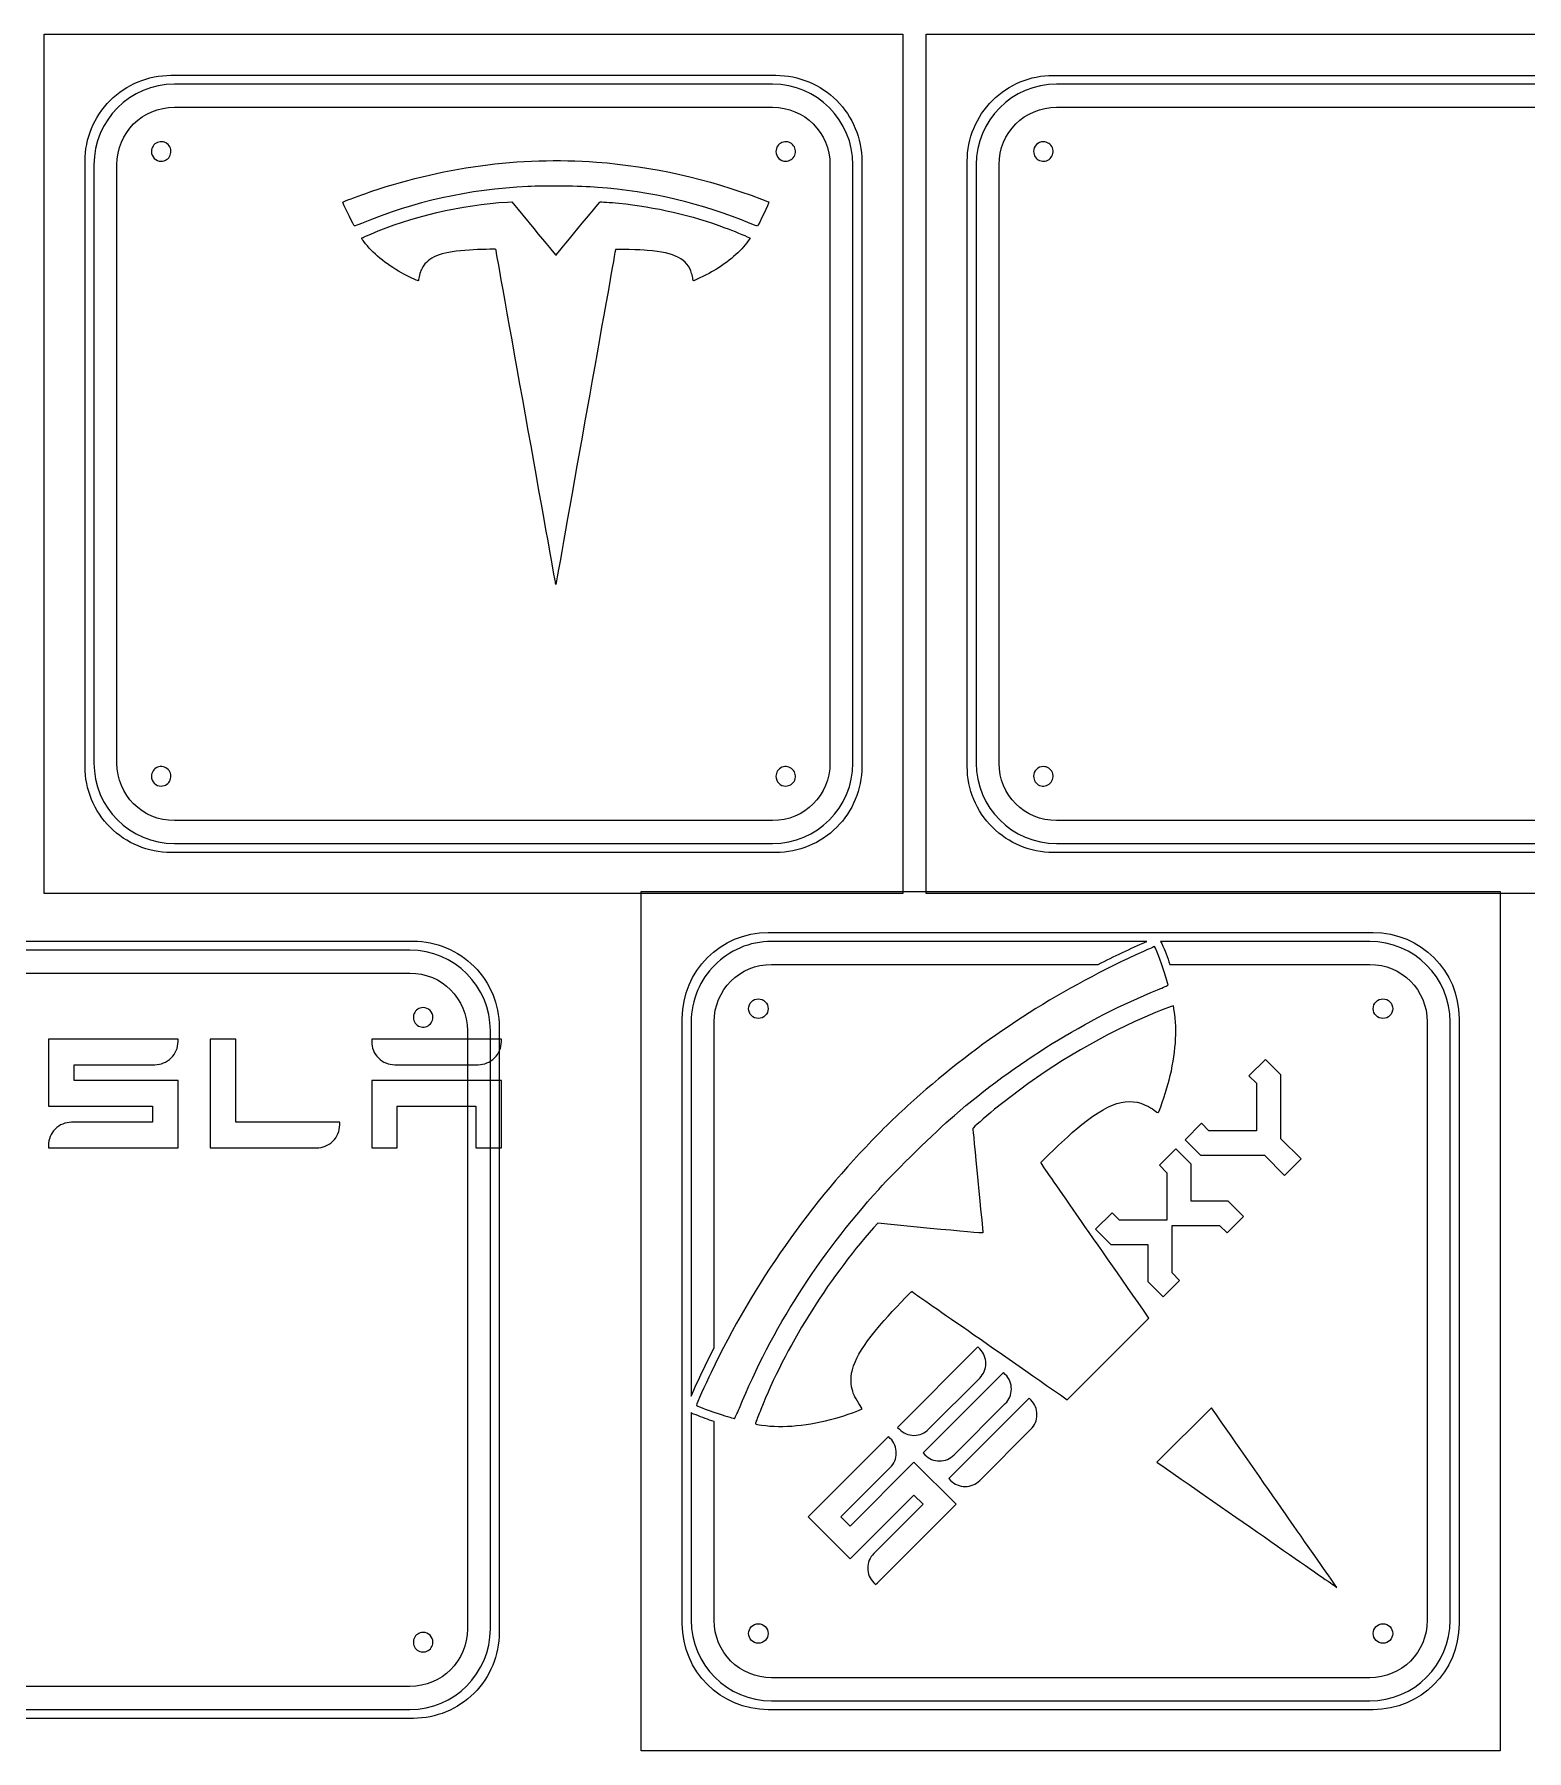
# Model space of a CAD drawing. Extents: x 0 to 1282, y 0 to 551.
# Drawn here: x 599.9 to 982.2, y 111.7 to 551.2 of the extents above; entities that cross this region are included whole.
import ezdxf

# ---------------------------------------------------------------- set-up
doc = ezdxf.new("R2010")
doc.units = 0
doc.layers.add('Ebene_1', color=7, linetype='CONTINUOUS')

msp = doc.modelspace()

# ---------------------------------------------------------------- linework, layer by layer
at = {"layer": 'Ebene_1', "color": 7}
for points in [[(602.397067, 331.227523), (602.397061, 551.227586), (822.397107, 551.227591), (822.397114, 331.227519)], [(828.397345, 551.227001), (1048.397408, 551.227007), (1048.397413, 331.226961), (828.397341, 331.226954)], [(632.396887, 518.727334)], [(792.396986, 518.727334)], [(855.897057, 521.227181)], [(783.3059, 502.79609)], [(838.897342, 363.726947)], [(847.062707, 364.62374)], [(855.897057, 361.227082)], [(632.396887, 358.727235)], [(792.396986, 358.727235)], [(789.000328, 349.892885)], [(789.897121, 341.727521)], [(755.39681, 111.72719), (755.3968, 331.72719), (975.39678, 331.7272), (975.39679, 111.72719)], [(774.21613, 312.908017)], [(699.49977, 301.999987)], [(894.706158, 268.166745), (898.643582, 264.229321), (915.018908, 264.227935), (920.206202, 259.04064), (920.675771, 259.510209), (924.419846, 263.254284), (919.232551, 268.441578), (919.231165, 284.816903), (915.293741, 288.754328), (911.081484, 284.54207), (912.992884, 282.63067), (912.992884, 270.466223), (900.829816, 270.467602), (898.918416, 272.379002)], [(686.3243, 283.299531), (686.3243, 266.068731), (686.946105, 266.068731), (692.896966, 266.068731), (692.896966, 276.726856), (712.969615, 276.726856), (712.969615, 266.068731), (719.542292, 266.068731), (719.542292, 283.299531)], [(816.07586, 269.610427)], [(871.779041, 245.239628), (875.716465, 241.302203), (882.541702, 241.302203), (885.154689, 241.302203), (885.154689, 231.86398), (889.092115, 227.926553), (889.561677, 228.396115), (893.305759, 232.140197), (891.394357, 234.051599), (891.392978, 246.214667), (903.557424, 246.214667), (905.468827, 244.303264), (905.937009, 244.771447), (909.681084, 248.515522), (905.743658, 252.452948), (896.30129, 252.454334), (896.283337, 254.767614), (896.306813, 254.79109), (896.305427, 261.891165), (892.368003, 265.828589), (888.155745, 261.616332), (890.067145, 259.704932), (890.067145, 247.540485), (877.904078, 247.541864), (875.992677, 249.453264)], [(699.49977, 141.999987)], [(942.89681, 122.227181)]]:
    msp.add_lwpolyline(points, close=True, dxfattribs=at)
for points in [[(634.897073, 540.727582), (789.897121, 540.727582)], [(860.897349, 540.727002), (1015.897397, 540.727002)], [(789.000323, 538.454771), (635.793809, 538.454773)], [(1015.000637, 538.454208), (861.794105, 538.454205)], [(635.793806, 532.562228), (789.000323, 532.562222)], [(861.794107, 532.561653), (1015.000637, 532.561656)], [(612.897066, 363.727527), (612.897066, 518.727575)], [(811.897127, 518.727575), (811.897127, 363.727527)], [(838.897342, 363.726947), (838.897342, 518.726995)], [(615.169861, 517.830815), (615.169863, 364.624283)], [(621.062415, 364.624285), (621.062412, 517.830815)], [(803.731731, 517.830815), (803.731738, 364.624281)], [(809.62428, 364.624288), (809.62428, 517.830815)], [(841.170161, 517.830264), (841.170158, 364.62374)], [(847.062707, 364.62374), (847.062709, 517.830251)], [(721.14244, 508.29075), (722.19518, 508.35555), (727.84595, 501.46988)], [(782.91228, 499.21079), (783.30536, 499.01024), (782.79833, 498.3131)], [(733.59246, 410.78197), (733.51296, 410.33075), (733.44645, 410.6817)], [(789.000328, 349.892885), (635.793817, 349.892887)], [(1015.000637, 349.892337), (861.794103, 349.89233)], [(635.793804, 344.000339), (789.000328, 344.000336)], [(861.79411, 343.999788), (1015.000637, 343.999788)], [(789.897121, 341.727521), (634.897073, 341.727521)], [(1015.897397, 341.726941), (860.897349, 341.726941)], [(787.89681, 321.2272), (942.89681, 321.2272)], [(541.99976, 318.999987), (696.99976, 318.999987)], [(696.10301, 316.727174), (542.89654, 316.727171)], [(884.88382, 318.954417), (788.79332, 318.954417)], [(941.99995, 318.954417), (888.37858, 318.954417)], [(788.79333, 313.061867), (872.46874, 313.061857)], [(890.82243, 313.061857), (941.99995, 313.061847)], [(542.89654, 310.834624), (696.103, 310.834626)], [(765.89681, 144.227191), (765.89681, 299.227197)], [(891.95185, 301.200737), (891.74711, 302.496027), (891.10873, 302.288877)], [(964.89681, 299.227197), (964.89681, 144.227191)], [(710.8344, 296.103229), (710.8344, 142.89675)], [(716.72695, 142.89675), (716.72695, 296.103232)], [(718.99976, 296.999987), (718.99976, 141.999987)], [(768.16936, 298.330457), (768.16936, 202.510355)], [(774.06192, 214.896209), (774.06192, 298.330457)], [(956.73135, 298.330447), (956.73135, 145.123831)], [(962.62392, 145.123821), (962.62392, 298.330457)], [(603.505222, 293.957656), (603.505222, 276.726856), (630.150536, 276.726856), (630.150536, 272.641404), (609.456082, 272.641404)], [(636.723202, 293.335851), (636.723202, 293.957656), (603.505222, 293.957656)], [(644.913542, 293.957656), (644.913542, 266.068731), (645.535347, 266.068731), (672.180662, 266.068731)], [(678.131535, 272.019599), (678.131535, 272.641404), (651.48622, 272.641404), (651.48622, 293.957656), (644.913542, 293.957656)], [(686.3243, 293.957656), (686.3243, 293.335851)], [(719.542479, 293.335734), (719.542479, 293.957539), (686.3243, 293.957656)], [(603.505222, 266.690536), (603.505222, 266.068731), (604.127027, 266.068731), (636.723202, 266.068731), (636.723202, 283.299531), (610.077887, 283.299531), (610.077887, 287.384983), (630.772341, 287.384983)], [(688.039127, 289.114379), (688.044101, 289.111891), (688.046588, 289.109404)], [(692.275347, 287.384866), (713.591606, 287.384866)], [(815.95374, 246.809066), (814.89101, 245.606878)], [(829.44024, 245.480731), (815.95374, 246.809066)], [(864.51661, 201.597685), (885.42944, 222.510517)], [(842.103172, 214.626578), (841.63499, 215.09476), (821.045823, 194.505791)], [(848.653578, 208.076172), (848.185396, 208.544354), (827.596229, 187.955385)], [(829.002361, 194.037616), (842.103172, 207.138428)], [(768.16936, 198.338863), (768.16936, 145.123831)], [(855.203991, 201.525759), (854.735809, 201.993941), (834.146642, 181.404973)], [(835.552773, 187.487203), (848.653585, 200.588015)], [(901.45211, 199.539096), (887.50497, 185.59195)], [(774.06192, 145.123831), (774.06192, 195.992942)], [(821.045823, 194.505791), (821.514005, 194.037609)], [(842.103179, 180.936797), (855.203991, 194.037609)], [(819.176909, 191.701131), (818.708727, 192.169313), (798.119759, 171.580346)], [(825.2498, 192.461814), (825.255457, 192.461814), (825.258286, 192.461814)], [(814.964651, 154.735454), (815.432834, 154.267271), (815.902397, 154.736834), (836.021801, 174.856239), (825.259131, 185.61891), (808.882421, 169.2422), (806.544273, 171.580349), (819.176906, 184.212981)], [(827.596229, 187.955385), (828.064411, 187.487203)], [(831.800206, 185.911408), (831.805863, 185.911408), (831.808691, 185.911408)], [(834.146642, 181.404973), (834.614824, 180.93679)], [(798.119759, 171.580346), (808.882428, 160.817677), (825.257755, 177.193005), (827.595903, 174.854857), (814.964652, 162.223605)], [(838.350612, 179.361002), (838.356269, 179.361002), (838.359097, 179.361002)], [(933.13147, 153.838841), (933.58084, 153.532951), (933.18066, 154.104031)], [(696.10301, 128.16534), (542.89654, 128.16535)], [(941.99995, 130.392421), (788.79333, 130.392421)], [(788.79333, 124.499861), (941.99995, 124.499861)], [(696.99976, 119.999987), (541.99976, 119.999987)], [(542.89654, 122.2728), (696.10301, 122.2728)], [(942.89681, 122.227181), (787.89681, 122.227191)]]:
    msp.add_lwpolyline(points, dxfattribs=at)
for points in [[(619.340719, 534.283929), (623.46652, 538.409731), (629.062308, 540.727582), (634.897073, 540.727582)], [(789.897121, 540.727582), (795.731885, 540.727582), (801.327673, 538.409731), (805.453475, 534.283929)], [(845.340995, 534.283349), (849.466797, 538.409151), (855.062585, 540.727002), (860.897349, 540.727002)], [(635.793809, 538.454773), (624.419104, 538.454771), (615.169862, 529.205529), (615.169861, 517.830815)], [(809.62428, 517.830815), (809.624287, 529.205529), (800.375045, 538.454771), (789.000323, 538.454771)], [(861.794105, 538.454205), (850.419405, 538.454211), (841.170164, 529.204968), (841.170161, 517.830264)], [(612.897066, 518.727575), (612.897066, 524.56234), (615.214917, 530.158128), (619.340719, 534.283929)], [(621.062412, 517.830815), (621.06241, 526.042965), (627.581663, 532.562228), (635.793806, 532.562228)], [(789.000323, 532.562222), (797.212473, 532.562229), (803.731738, 526.042964), (803.731731, 517.830815)], [(805.453475, 534.283929), (809.579276, 530.158128), (811.897127, 524.56234), (811.897127, 518.727575)], [(838.897342, 518.726995), (838.897342, 524.56176), (841.215194, 530.157548), (845.340995, 534.283349)], [(847.062709, 517.830251), (847.062708, 526.042394), (853.581951, 532.561652), (861.794107, 532.561653)], [(631.440178, 523.537036), (630.505991, 523.150083), (629.896885, 522.238492), (629.896885, 521.227336)], [(634.164655, 522.995104), (633.44966, 523.710099), (632.374364, 523.923989), (631.440178, 523.537036)], [(791.440277, 523.537036), (790.50609, 523.150083), (789.896985, 522.238492), (789.896985, 521.227336)], [(794.164754, 522.995104), (793.449759, 523.710099), (792.374463, 523.923989), (791.440277, 523.537036)], [(858.397059, 523.727183), (857.734017, 523.727183), (857.098132, 523.46379), (856.629291, 522.994949)], [(860.706759, 522.18389), (860.319806, 523.118077), (859.408215, 523.727183), (858.397059, 523.727183)], [(629.896885, 521.227336), (629.896885, 520.564294), (630.160278, 519.928409), (630.629119, 519.459568)], [(630.629119, 519.459568), (631.09796, 518.990727), (631.733845, 518.727334), (632.396887, 518.727334)], [(632.396887, 518.727334), (633.408043, 518.727334), (634.319635, 519.33644), (634.706587, 520.270627)], [(634.706587, 520.270627), (635.09354, 521.204813), (634.879651, 522.280108), (634.164655, 522.995104)], [(684.59632, 510.42274), (703.85926, 517.19262), (724.43159, 519.99807), (743.90228, 518.51029)], [(789.896985, 521.227336), (789.896985, 520.564294), (790.160377, 519.928409), (790.629218, 519.459568)], [(790.629218, 519.459568), (791.098059, 518.990727), (791.733944, 518.727334), (792.396986, 518.727334)], [(792.396986, 518.727334), (793.408142, 518.727334), (794.319734, 519.33644), (794.706686, 520.270627)], [(794.706686, 520.270627), (795.093639, 521.204813), (794.87975, 522.280108), (794.164754, 522.995104)], [(856.629291, 522.994949), (856.16045, 522.526108), (855.897057, 521.890223), (855.897057, 521.227181)], [(855.897057, 521.227181), (855.897057, 520.216025), (856.506163, 519.304433), (857.44035, 518.917481)], [(857.44035, 518.917481), (858.374536, 518.530528), (859.449831, 518.744418), (860.164827, 519.459413)], [(860.164827, 519.459413), (860.879822, 520.174408), (861.093712, 521.249704), (860.706759, 522.18389)], [(743.90228, 518.51029), (758.46519, 517.39751), (772.19003, 514.32562), (786.16097, 509.05196)], [(678.9489, 508.28923), (679.0359, 508.37623), (682.54151, 509.70059), (684.59632, 510.42274)], [(726.34577, 512.24829), (711.14322, 511.49872), (697.15659, 508.40054), (683.71463, 502.80505)], [(744.15292, 512.04468), (739.79218, 512.36099), (730.73261, 512.46457), (726.34577, 512.24829)], [(783.3059, 502.79608), (771.33103, 507.84642), (757.72618, 511.06012), (744.15292, 512.04468)], [(680.61425, 504.54361), (679.42026, 506.9527), (678.86384, 508.20418), (678.9489, 508.28923)], [(686.10027, 500.093), (696.20944, 504.49092), (709.34985, 507.56498), (721.14244, 508.29075)], [(739.17856, 501.49066), (742.21957, 505.19645), (744.75407, 508.25718), (744.81082, 508.29227)], [(744.81082, 508.29227), (744.92906, 508.36547), (747.45829, 508.20237), (749.66744, 507.97904)], [(749.66744, 507.97904), (758.98367, 507.03733), (768.34035, 504.88155), (776.83888, 501.71875)], [(788.0919, 508.29835), (788.20609, 508.18414), (785.4126, 502.35252), (785.12957, 502.11422)], [(786.16097, 509.05196), (787.20115, 508.65932), (788.07009, 508.3202), (788.0919, 508.29835)], [(681.9027, 502.15331), (681.8321, 502.18041), (681.25241, 503.25598), (680.61425, 504.54361)], [(683.71463, 502.80505), (682.78853, 502.41954), (681.97316, 502.12626), (681.9027, 502.15331)], [(727.84595, 501.46988), (730.95387, 497.68277), (733.53113, 494.62215), (733.57314, 494.66852)], [(733.57314, 494.66852), (733.61524, 494.71482), (736.1376, 497.78485), (739.17856, 501.49066)], [(776.83888, 501.71875), (778.84459, 500.97231), (782.07082, 499.64005), (782.91228, 499.21079)], [(785.12957, 502.11422), (785.09127, 502.08232), (784.27094, 502.3891), (783.3059, 502.79609)], [(683.74409, 499.00501), (683.74409, 499.04841), (683.91325, 499.15393), (684.12005, 499.2395)], [(684.33822, 498.13765), (684.01142, 498.57132), (683.74409, 498.96163), (683.74409, 499.00501)], [(684.12005, 499.2395), (684.32689, 499.3251), (685.21795, 499.70915), (686.10027, 500.093)], [(693.99688, 490.14044), (689.83213, 492.4786), (686.56248, 495.18581), (684.33822, 498.13765)], [(782.79833, 498.3131), (780.82775, 495.60383), (777.73854, 492.94139), (773.91286, 490.65517)], [(711.41687, 495.9979), (704.72957, 495.5991), (701.2901, 494.42804), (699.62773, 491.98394)], [(718.13452, 496.16775), (718.13452, 496.24495), (713.66395, 496.13195), (711.41687, 495.9979)], [(733.44645, 410.6817), (733.2704, 411.60942), (718.13452, 496.1134), (718.13452, 496.16775)], [(748.80534, 496.12201), (748.76384, 496.07631), (736.23628, 425.80151), (733.59246, 410.78197)], [(756.93656, 495.9091), (755.37619, 496.04151), (748.88688, 496.21144), (748.80534, 496.12201)], [(768.29871, 489.98759), (767.23765, 493.66711), (764.10261, 495.30098), (756.93656, 495.9091)], [(698.24978, 488.11961), (698.16838, 488.03821), (695.38928, 489.35871), (693.99688, 490.14044)], [(698.49143, 489.13095), (698.38288, 488.59893), (698.27409, 488.14384), (698.24978, 488.11961)], [(699.62773, 491.98394), (699.0148, 491.08282), (698.75894, 490.4403), (698.49143, 489.13095)], [(768.61547, 488.60805), (768.57617, 488.89955), (768.43337, 489.52034), (768.29871, 489.98759)], [(768.9029, 488.14057), (768.70701, 488.08367), (768.68066, 488.12627), (768.61547, 488.60805)], [(773.91286, 490.65517), (772.86072, 490.0264), (769.3778, 488.27826), (768.9029, 488.14057)], [(619.340719, 348.171173), (615.214917, 352.296975), (612.897066, 357.892763), (612.897066, 363.727527)], [(615.169863, 364.624283), (615.169857, 353.249584), (624.4191, 344.000342), (635.793804, 344.000339)], [(635.793817, 349.892887), (627.581674, 349.892886), (621.062416, 356.412129), (621.062415, 364.624285)], [(631.440178, 363.536937), (630.505991, 363.149984), (629.896885, 362.238393), (629.896885, 361.227237)], [(629.896885, 361.227237), (629.896885, 360.564195), (630.160278, 359.92831), (630.629119, 359.459469)], [(634.164655, 362.995005), (633.44966, 363.71), (632.374364, 363.92389), (631.440178, 363.536937)], [(634.706587, 360.270528), (635.09354, 361.204714), (634.879651, 362.280009), (634.164655, 362.995005)], [(789.000328, 344.000336), (800.375037, 344.000339), (809.62428, 353.249581), (809.62428, 364.624288)], [(803.731738, 364.624281), (803.731731, 356.412132), (797.212473, 349.892888), (789.000328, 349.892885)], [(791.440277, 363.536937), (790.50609, 363.149984), (789.896985, 362.238393), (789.896985, 361.227237)], [(789.896985, 361.227237), (789.896985, 360.564195), (790.160377, 359.92831), (790.629218, 359.459469)], [(794.164754, 362.995005), (793.449759, 363.71), (792.374463, 363.92389), (791.440277, 363.536937)], [(794.706686, 360.270528), (795.093639, 361.204714), (794.87975, 362.280009), (794.164754, 362.995005)], [(811.897127, 363.727527), (811.897127, 357.892763), (809.579276, 352.296975), (805.453475, 348.171173)], [(845.340995, 348.170593), (841.215194, 352.296395), (838.897342, 357.892183), (838.897342, 363.726947)], [(841.170158, 364.62374), (841.170161, 353.249031), (850.419403, 343.999788), (861.79411, 343.999788)], [(861.794103, 349.89233), (853.581954, 349.892337), (847.06271, 356.411595), (847.062707, 364.62374)], [(856.629291, 362.99485), (856.16045, 362.526009), (855.897057, 361.890124), (855.897057, 361.227082)], [(855.897057, 361.227082), (855.897057, 360.215926), (856.506163, 359.304334), (857.44035, 358.917382)], [(858.397059, 363.727084), (857.734017, 363.727084), (857.098132, 363.463691), (856.629291, 362.99485)], [(860.706759, 362.183791), (860.319806, 363.117978), (859.408215, 363.727084), (858.397059, 363.727084)], [(860.164827, 359.459314), (860.879822, 360.174309), (861.093712, 361.249605), (860.706759, 362.183791)], [(630.629119, 359.459469), (631.09796, 358.990628), (631.733845, 358.727235), (632.396887, 358.727235)], [(632.396887, 358.727235), (633.408043, 358.727235), (634.319635, 359.336341), (634.706587, 360.270528)], [(790.629218, 359.459469), (791.098059, 358.990628), (791.733944, 358.727235), (792.396986, 358.727235)], [(792.396986, 358.727235), (793.408142, 358.727235), (794.319734, 359.336341), (794.706686, 360.270528)], [(857.44035, 358.917382), (858.374536, 358.530429), (859.449831, 358.744318), (860.164827, 359.459314)], [(634.897073, 341.727521), (629.062308, 341.727521), (623.46652, 344.045372), (619.340719, 348.171173)], [(805.453475, 348.171173), (801.327673, 344.045372), (795.731885, 341.727521), (789.897121, 341.727521)], [(860.897349, 341.726941), (855.062585, 341.726941), (849.466797, 344.044792), (845.340995, 348.170593)], [(765.89681, 299.227197), (765.89681, 311.415207), (775.70881, 321.2272), (787.89681, 321.2272)], [(942.89681, 321.2272), (955.08481, 321.2272), (964.89681, 311.415197), (964.89681, 299.227197)], [(716.72695, 296.103232), (716.72695, 307.477933), (707.47771, 316.727172), (696.10301, 316.727174)], [(696.99976, 318.999987), (702.834523, 318.999987), (708.430309, 316.682137), (712.556109, 312.556336)], [(788.79332, 318.954417), (783.10598, 318.954417), (777.95027, 316.642167), (774.21613, 312.908017)], [(872.46874, 313.061857), (876.55055, 315.146567), (880.69166, 317.111517), (884.88382, 318.954417)], [(886.90488, 317.636877), (886.85798, 317.636847), (885.55786, 317.066827), (884.01649, 316.370207)], [(890.37041, 307.797277), (890.41851, 308.358097), (887.15058, 317.636877), (886.90488, 317.636877)], [(888.37858, 318.954417), (888.53687, 318.794717), (888.67171, 318.610947), (888.77468, 318.407037)], [(888.77468, 318.407037), (889.50047, 316.644837), (890.19262, 314.863857), (890.82243, 313.061857)], [(962.62392, 298.330457), (962.62392, 309.705147), (953.37466, 318.954407), (941.99995, 318.954417)], [(712.556109, 312.556336), (716.68191, 308.430536), (718.99976, 302.83475), (718.99976, 296.999987)], [(774.21613, 312.908017), (770.48198, 309.173867), (768.16936, 304.017807), (768.16936, 298.330457)], [(774.06192, 298.330457), (774.06192, 306.542597), (780.58119, 313.061867), (788.79333, 313.061867)], [(884.01649, 316.370207), (863.31386, 307.014027), (845.24483, 295.554207), (828.38152, 281.085059)], [(941.99995, 313.061847), (950.21209, 313.061857), (956.73135, 306.542587), (956.73135, 298.330447)], [(696.103, 310.834626), (704.31514, 310.834626), (710.8344, 304.315382), (710.8344, 296.103229)], [(887.67505, 306.568887), (889.15103, 307.169207), (890.36355, 307.721777), (890.37041, 307.797277)], [(782.897, 301.7272), (782.897, 302.390241), (783.160392, 303.026126), (783.629233, 303.494967)], [(783.629233, 303.494967), (784.098074, 303.963808), (784.733959, 304.2272), (785.397, 304.2272)], [(785.397, 304.2272), (786.060041, 304.2272), (786.695926, 303.963808), (787.164767, 303.494967)], [(787.164767, 303.494967), (787.633608, 303.026126), (787.897, 302.390241), (787.897, 301.7272)], [(835.60636, 274.399467), (851.26711, 287.941917), (869.35996, 299.119747), (887.67505, 306.568887)], [(942.897, 301.7272), (942.897, 302.390241), (943.160392, 303.026126), (943.629233, 303.494967)], [(943.629233, 303.494967), (944.098074, 303.963808), (944.733959, 304.2272), (945.397, 304.2272)], [(945.397, 304.2272), (946.060041, 304.2272), (946.695926, 303.963808), (947.164767, 303.494967)], [(947.164767, 303.494967), (947.633608, 303.026126), (947.897, 302.390241), (947.897, 301.7272)], [(697.190071, 300.456696), (696.803119, 299.52251), (697.017008, 298.447215), (697.732003, 297.73222)], [(699.49977, 301.999987), (698.488614, 301.999987), (697.577024, 301.390882), (697.190071, 300.456696)], [(701.267537, 301.267754), (700.798696, 301.736595), (700.162811, 301.999987), (699.49977, 301.999987)], [(700.456479, 297.190288), (701.390665, 297.577241), (701.99977, 298.488832), (701.99977, 299.499987)], [(701.99977, 299.499987), (701.99977, 300.163028), (701.736378, 300.798913), (701.267537, 301.267754)], [(783.629233, 299.959433), (783.160392, 300.428274), (782.897, 301.064159), (782.897, 301.7272)], [(785.397, 299.2272), (784.733959, 299.2272), (784.098074, 299.490592), (783.629233, 299.959433)], [(787.164767, 299.959433), (786.695926, 299.490592), (786.060041, 299.2272), (785.397, 299.2272)], [(787.897, 301.7272), (787.897, 301.064159), (787.633608, 300.428274), (787.164767, 299.959433)], [(891.10873, 302.288877), (889.74175, 301.845457), (884.83753, 299.808047), (881.87689, 298.453387)], [(890.63116, 283.404006), (892.28727, 289.978987), (892.7465, 296.166327), (891.95185, 301.200737)], [(943.629233, 299.959433), (943.160392, 300.428274), (942.897, 301.064159), (942.897, 301.7272)], [(945.397, 299.2272), (944.733959, 299.2272), (944.098074, 299.490592), (943.629233, 299.959433)], [(947.164767, 299.959433), (946.695926, 299.490592), (946.060041, 299.2272), (945.397, 299.2272)], [(947.897, 301.7272), (947.897, 301.064159), (947.633608, 300.428274), (947.164767, 299.959433)], [(697.732003, 297.73222), (698.446998, 297.017225), (699.522293, 296.803336), (700.456479, 297.190288)], [(881.87689, 298.453387), (869.33204, 292.713397), (856.94777, 284.966917), (845.91266, 275.95791)], [(634.952525, 289.102233), (636.115574, 290.23468), (636.723202, 291.691178), (636.723202, 293.335851)], [(686.3243, 293.335851), (686.3243, 291.720092), (686.911359, 290.272626), (688.039127, 289.114379)], [(717.77179, 289.102117), (718.934839, 290.234563), (719.542479, 291.691061), (719.542479, 293.335734)], [(630.772341, 287.384983), (632.36313, 287.384983), (633.796229, 287.976368), (634.952525, 289.102233)], [(688.046588, 289.109404), (689.180512, 287.975487), (690.634516, 287.384866), (692.275347, 287.384866)], [(713.591606, 287.384866), (715.182395, 287.384866), (716.615494, 287.976252), (717.77179, 289.102117)], [(887.94668, 275.309462), (888.30945, 275.968477), (890.17572, 281.595755), (890.63116, 283.404006)], [(828.38152, 281.085059), (824.15408, 277.457813), (820.04713, 273.626313), (816.07586, 269.610427)], [(866.71667, 270.793276), (875.07984, 277.848045), (880.21002, 279.463102), (885.30975, 276.646262)], [(609.456082, 272.641404), (607.836417, 272.641404), (606.384254, 272.034935), (605.227323, 270.878004)], [(816.23103, 255.461802), (820.71755, 260.413671), (830.57495, 270.048603), (835.60636, 274.399467)], [(845.91266, 275.95791), (843.29589, 273.82165), (840.3995, 271.276088), (840.35105, 271.070149)], [(885.30975, 276.646262), (885.95728, 276.288464), (886.77876, 275.773825), (887.13461, 275.502505)], [(887.13461, 275.502505), (887.72302, 275.054381), (887.79717, 275.037522), (887.94668, 275.309462)], [(605.227323, 270.878004), (604.095389, 269.746066), (603.505222, 268.306295), (603.505222, 266.690536)], [(676.36327, 267.785981), (677.526319, 268.918427), (678.131535, 270.374926), (678.131535, 272.019599)], [(816.07586, 269.610427), (798.86704, 252.208239), (784.20221, 231.339736), (773.28256, 208.58555)], [(840.35105, 271.070149), (840.32775, 270.971279), (840.8937, 264.952459), (841.60886, 257.694496)], [(857.74033, 262.274751), (857.73233, 262.458666), (864.89565, 269.257136), (866.71667, 270.793276)], [(672.180662, 266.068731), (673.77145, 266.068731), (675.206987, 266.660116), (676.36327, 267.785981)], [(885.42944, 222.510517), (870.61125, 243.762161), (857.74232, 262.233019), (857.74033, 262.274751)], [(780.52876, 199.441954), (788.96971, 219.921742), (800.68303, 238.301106), (816.23103, 255.461802)], [(841.60886, 257.694496), (842.32407, 250.436583), (842.91335, 244.420002), (842.91785, 244.32488)], [(814.89101, 245.606878), (802.98572, 232.140084), (792.15654, 214.697115), (786.01259, 199.090928)], [(842.91785, 244.32488), (842.92285, 244.22979), (836.85766, 244.750065), (829.44024, 245.480731)], [(817.65287, 221.920498), (819.92598, 224.482031), (824.61371, 229.412566), (824.69676, 229.329516)], [(824.69676, 229.329516), (824.71836, 229.307876), (845.9503, 214.525032), (864.51661, 201.597685)], [(809.28829, 204.920136), (808.44733, 209.337714), (810.88793, 214.297537), (817.65287, 221.920498)], [(768.16936, 202.510355), (770.01071, 206.695931), (771.97495, 210.827259), (774.06192, 214.896209)], [(843.654113, 210.846596), (843.673325, 212.287149), (843.134283, 213.595467), (842.103172, 214.626578)], [(773.28256, 208.58555), (771.84893, 205.598208), (769.50228, 200.40212), (769.50228, 200.214934)], [(842.103172, 207.138428), (843.101381, 208.136636), (843.635035, 209.41609), (843.654113, 210.846596)], [(850.20314, 204.297569), (850.222345, 205.738115), (849.684682, 207.045068), (848.653578, 208.076172)], [(811.13531, 200.628425), (810.01453, 202.324747), (809.59831, 203.291364), (809.28829, 204.920136)], [(848.653585, 200.588015), (849.651794, 201.586223), (850.184062, 202.867063), (850.20314, 204.297569)], [(769.4556, 197.685513), (768.97503, 197.764713), (768.52968, 198.004635), (768.16936, 198.338863)], [(769.50228, 200.214934), (769.50229, 200.031927), (771.44736, 199.284552), (775.32343, 197.977402)], [(775.32343, 197.977402), (777.39513, 197.278707), (779.17552, 196.745315), (779.28063, 196.792132)], [(779.28063, 196.792132), (779.38548, 196.838862), (779.94721, 198.030978), (780.52876, 199.441954)], [(786.01259, 199.090928), (785.47634, 197.728836), (784.93115, 196.357513), (784.80071, 196.042925)], [(805.21422, 196.879587), (807.55305, 197.536513), (811.9631, 199.105617), (811.9631, 199.280742)], [(811.9631, 199.280742), (811.96317, 199.332852), (811.59085, 199.939339), (811.13531, 200.628425)], [(856.753545, 197.747163), (856.772751, 199.187709), (856.235088, 200.494662), (855.203991, 201.525759)], [(933.18066, 154.104031), (927.96838, 161.543301), (914.97044, 180.163053), (901.45211, 199.539096)], [(774.06192, 195.992942), (772.51306, 196.520212), (770.97953, 197.096876), (769.4556, 197.685513)], [(784.80071, 196.042925), (784.67031, 195.728402), (784.60169, 195.432705), (784.64838, 195.386015)], [(784.64838, 195.386015), (784.69508, 195.339345), (785.40246, 195.207167), (786.22054, 195.092219)], [(786.22054, 195.092219), (791.78881, 194.309494), (798.21862, 194.914602), (805.21422, 196.879587)], [(821.514005, 194.037609), (822.527177, 193.024438), (823.816395, 192.48092), (825.2498, 192.461814)], [(825.258286, 192.461814), (826.681855, 192.461807), (827.974149, 193.009404), (829.002361, 194.037616)], [(855.203991, 194.037609), (856.2022, 195.035818), (856.734468, 196.316657), (856.753545, 197.747163)], [(820.727846, 187.921149), (820.747055, 189.3617), (820.208018, 190.670022), (819.176909, 191.701131)], [(819.176906, 184.212981), (820.175121, 185.211197), (820.708775, 186.490651), (820.727846, 187.921149)], [(828.064411, 187.487203), (829.07759, 186.474025), (830.366801, 185.930514), (831.800206, 185.911408)], [(831.808691, 185.911408), (833.23226, 185.911401), (834.524562, 186.458992), (835.552773, 187.487203)], [(887.50497, 185.59195), (909.44474, 170.318992), (932.63572, 154.176441), (933.13147, 153.838841)], [(834.614824, 180.93679), (835.627996, 179.923619), (836.917207, 179.380108), (838.350612, 179.361002)], [(838.359097, 179.361002), (839.782666, 179.360995), (841.074968, 179.908586), (842.103179, 180.936797)], [(813.413713, 158.454669), (813.413711, 157.034089), (813.95148, 155.748625), (814.964651, 154.735454)], [(814.964652, 162.223605), (813.948531, 161.207484), (813.413712, 159.9052), (813.413713, 158.454669)], [(768.16936, 145.123831), (768.16935, 133.749131), (777.41863, 124.499861), (788.79333, 124.499861)], [(788.79333, 130.392421), (780.58119, 130.392421), (774.06192, 136.911681), (774.06192, 145.123831)], [(956.73135, 145.123831), (956.73135, 136.911681), (950.21209, 130.392421), (941.99995, 130.392421)], [(941.99995, 124.499861), (953.37466, 124.499871), (962.62392, 133.749121), (962.62392, 145.123821)], [(696.10301, 122.2728), (707.47771, 122.2728), (716.72695, 131.52204), (716.72695, 142.89675)], [(710.8344, 142.89675), (710.8344, 134.6846), (704.31515, 128.16534), (696.10301, 128.16534)], [(699.49977, 141.999987), (698.488614, 141.999987), (697.577024, 141.390882), (697.190071, 140.456696)], [(701.267537, 141.267754), (700.798696, 141.736595), (700.162811, 141.999987), (699.49977, 141.999987)], [(701.99977, 139.499987), (701.99977, 140.163028), (701.736378, 140.798913), (701.267537, 141.267754)], [(718.99976, 141.999987), (718.99976, 136.165224), (716.68191, 130.569438), (712.556109, 126.443638)], [(787.89681, 122.227191), (775.70881, 122.227181), (765.89681, 132.039181), (765.89681, 144.227191)], [(782.897, 141.7272), (782.897, 142.390241), (783.160392, 143.026126), (783.629233, 143.494967)], [(783.629233, 139.959433), (783.160392, 140.428274), (782.897, 141.064159), (782.897, 141.7272)], [(783.629233, 143.494967), (784.098074, 143.963808), (784.733959, 144.2272), (785.397, 144.2272)], [(785.397, 144.2272), (786.060041, 144.2272), (786.695926, 143.963808), (787.164767, 143.494967)], [(787.164767, 143.494967), (787.633608, 143.026126), (787.897, 142.390241), (787.897, 141.7272)], [(787.897, 141.7272), (787.897, 141.064159), (787.633608, 140.428274), (787.164767, 139.959433)], [(964.89681, 144.227191), (964.89681, 132.039181), (955.08481, 122.227191), (942.89681, 122.227181)], [(942.897, 141.7272), (942.897, 142.390241), (943.160392, 143.026126), (943.629233, 143.494967)], [(943.629233, 139.959433), (943.160392, 140.428274), (942.897, 141.064159), (942.897, 141.7272)], [(943.629233, 143.494967), (944.098074, 143.963808), (944.733959, 144.2272), (945.397, 144.2272)], [(945.397, 144.2272), (946.060041, 144.2272), (946.695926, 143.963808), (947.164767, 143.494967)], [(947.164767, 143.494967), (947.633608, 143.026126), (947.897, 142.390241), (947.897, 141.7272)], [(947.897, 141.7272), (947.897, 141.064159), (947.633608, 140.428274), (947.164767, 139.959433)], [(697.190071, 140.456696), (696.803119, 139.52251), (697.017008, 138.447215), (697.732003, 137.73222)], [(697.732003, 137.73222), (698.446998, 137.017225), (699.522293, 136.803336), (700.456479, 137.190288)], [(700.456479, 137.190288), (701.390665, 137.577241), (701.99977, 138.488832), (701.99977, 139.499987)], [(785.397, 139.2272), (784.733959, 139.2272), (784.098074, 139.490592), (783.629233, 139.959433)], [(787.164767, 139.959433), (786.695926, 139.490592), (786.060041, 139.2272), (785.397, 139.2272)], [(945.397, 139.2272), (944.733959, 139.2272), (944.098074, 139.490592), (943.629233, 139.959433)], [(947.164767, 139.959433), (946.695926, 139.490592), (946.060041, 139.2272), (945.397, 139.2272)], [(712.556109, 126.443638), (708.430309, 122.317837), (702.834523, 119.999987), (696.99976, 119.999987)]]:
    msp.add_open_spline(points, degree=3, dxfattribs=at)

doc.saveas('drawing.dxf')
